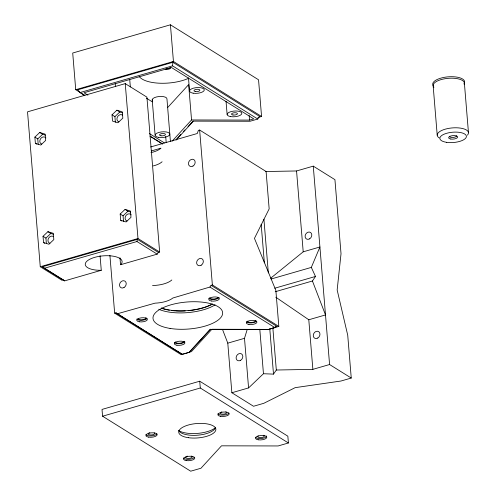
<?xml version="1.0" encoding="UTF-8"?>
<svg xmlns="http://www.w3.org/2000/svg" width="496" height="496" viewBox="0 0 496 496"><rect width="100%" height="100%" fill="white"/><g stroke="black" fill="none" stroke-linecap="round" stroke-linejoin="round"><path stroke-width="0.74" d="M172.162 61.857L259.557 116.393L257.771 119.034L172.546 65.85L172.887 62.31L77.736 89.782L77.016 89.33M137.417 239.345L42.272 266.817L44.392 268.255L136.964 241.527L137.417 239.345L158.367 252.414L159.65 252.049L146.915 97.142L125.246 83.619L27.528 111.836L40.263 266.736L61.932 280.259L63.215 279.887L64.616 280.879L101.265 270.295L100.062 255.657M222.499 329.425L227.788 343.145L231.861 392.745L248.577 387.915L244.497 338.322L247.213 329.456M275.218 291.741L312.437 280.996L315.487 276.452L311.321 267.406L319.92 246.989L303.205 251.819L270.661 278.219M119.97 257.796L120.54 264.728L157.189 254.144L158.367 252.414M109.907 255.359L114.657 313.162L115.946 312.79L117.341 313.776L154.981 303.168A18.488 7.161 -4.7 0 0 172.844 298.009L209.913 287.048L211.091 285.318L212.375 284.946L278.826 326.411L275.863 290.402L254.454 238.371L269.161 208.872L266.092 171.504L199.64 130.039L198.357 130.411L197.29 133.505L150.635 146.971M248.577 387.915L263.457 373.73L273.501 374.127L276.315 370.022L272.843 327.794M167.629 107.57L188.641 84.624L191.549 119.958L172.075 141.224M176.7 138.917L180.798 134.435M183.365 131.638L184.903 129.958M187.984 126.598L193.111 120.993M175.987 140.176L193.428 121.129L250.058 121.26L257.771 119.034M117.341 313.776L182.342 354.342L189.131 352.383L210.137 329.443L268.107 329.58L274.92 327.614L276.818 326.331L211.091 285.318M210.502 329.17L189.131 352.383M34.869 137.107L39.754 132.482L45.155 134.137L45.675 140.411L40.79 145.037L35.39 143.381L34.869 137.107L37.758 138.905L38.217 144.485M37.758 138.905L42.644 134.286L45.347 135.11M112.015 114.83L116.901 110.205L122.301 111.86L122.822 118.135L117.936 122.76L112.53 121.105L112.015 114.83L114.905 116.634L115.363 122.214M114.905 116.634L119.79 112.009L122.493 112.834M43.028 236.301L47.914 231.675L53.314 233.331L53.828 239.605L48.943 244.23L43.543 242.575L43.028 236.301L45.917 238.099L46.376 243.679M45.917 238.099L50.803 233.48L53.5 234.304M120.175 214.024L125.06 209.399L130.46 211.054L130.975 217.329L126.089 221.954L120.689 220.298L120.175 214.024L123.064 215.828L123.523 221.408M123.064 215.828L127.943 211.203L130.646 212.028M162.093 161.752L161.671 162.13A18.488 7.161 -4.7 0 1 153.19 165.949M120.54 264.728L120.627 264.647A18.488 7.161 -4.7 0 0 109.43 255.775A18.488 7.161 -4.7 0 0 85.734 262.62A18.488 7.161 -4.7 0 0 101.06 270.301L101.265 270.295M171.808 279.967L171.387 280.345A18.488 7.161 -4.7 0 1 153.531 285.504L152.539 285.529M257.889 117.533L261.566 116.473L258.546 79.788L170.432 24.8L72.714 53.016L75.727 89.702L84.866 95.406M75.727 89.702L173.445 61.485L261.566 116.473M77.736 89.782L79.968 92.578L172.546 65.85M191.549 119.958L249.544 120.088L253.754 118.873L171.418 67.493L83.985 92.74L87.904 95.182M151.342 150.945L160.977 148.161L160.555 148.54A18.488 7.161 -4.7 0 1 150.97 152.625M265.335 171.535L296.558 170.965L313.267 166.141L334.936 179.664L341.025 253.716L337.156 289.974L347.727 335.246L351.249 378.051L340.963 381.021L295.17 387.649L263.816 403.298L253.53 406.267L231.861 392.745M40.263 266.736L137.981 238.526L159.65 252.049M271.12 279.012L311.321 267.406M274.772 288.213L315.487 276.452M275.392 326.746L276.818 326.331M278.826 326.411L268.541 329.381L211.91 329.251L191.394 351.658L181.108 354.628L114.657 313.162M227.788 343.145L244.497 338.322M275.726 297.16L308.791 319.759L325.506 314.935L312.437 280.996M199.733 381.207L102.015 409.423L102.573 416.212L190.693 471.2L200.979 468.23L221.495 445.823L278.12 445.954L288.412 442.984L287.847 436.189L199.733 381.207L200.291 388.002L288.412 442.984M102.573 416.212L200.291 388.002M276.315 370.022L312.864 369.353L329.58 364.529L351.249 378.051M146.432 98.183L152.309 101.854M116.901 110.205L119.79 112.009M149.333 133.517L164.362 142.891M150.139 136.133L161.888 143.468M79.968 92.578L84.556 95.443M150.121 136.35L162.576 144.125M39.754 132.482L42.644 134.286M35.39 143.381L36.543 144.1M125.06 209.399L127.943 211.203M120.689 220.298L121.842 221.024M136.964 241.527L157.189 254.144M209.913 287.048L274.92 327.614M47.914 231.675L50.803 233.48M43.543 242.575L44.696 243.294M42.272 266.817L63.215 279.887M115.946 312.79L182.342 354.342M44.392 268.255L64.616 280.879M464.392 83.148L468.472 132.748M433.138 85.585L437.212 135.185M313.267 166.141L329.58 364.529M296.558 170.965L303.205 251.819M308.791 319.759L312.864 369.353M263.915 219.207L268.336 272.93M261.181 224.291L264.349 262.818M269.781 328.898L273.501 374.127M249.166 115.481L249.544 120.088M259.799 329.201L263.457 373.73M226.04 101.314L227.112 114.371M199.64 130.039L212.375 284.946M188.48 77.878L189.553 90.935M170.432 24.8L173.445 61.485M170.407 141.366L166.954 98.871A7.397 2.864 -4.7 0 0 158.701 96.559A7.397 2.864 -4.7 0 0 152.433 100.558M165.695 136.437L166.197 142.581M152.204 99.832L155.112 135.16M129.71 79.273L130.343 86.955M125.246 83.619L137.981 238.526M115.215 83.309L115.469 86.378M170.277 67.642A2.957 1.147 -4.7 0 1 166.637 68.69M188.381 78.387A29.58 11.464 -4.7 0 1 139.196 76.44M170.351 67.723A2.957 1.147 -4.7 0 1 168.938 69.105A2.957 1.147 -4.7 0 1 165.385 69.155M215.518 427.682A20.999 8.141 -4.7 0 1 197.29 433.423A20.999 8.141 -4.7 0 1 178.591 430.565M215.599 427.273A18.637 7.223 -4.7 0 1 198.375 435.141A18.637 7.223 -4.7 0 1 178.926 430.838M263.314 435.277A3.255 1.259 -4.7 0 1 263.457 436.976A3.255 1.259 -4.7 0 1 259.104 437.484A3.255 1.259 -4.7 0 1 258.205 435.872M225.754 411.841A3.255 1.259 -4.7 0 1 225.897 413.54A3.255 1.259 -4.7 0 1 221.545 414.048A3.255 1.259 -4.7 0 1 220.646 412.436M221.166 412.145A3.255 1.259 -4.7 0 1 221.848 411.897M154.262 432.859A3.255 1.259 -4.7 0 1 153.022 434.67A3.255 1.259 -4.7 0 1 148.602 434.496A3.255 1.259 -4.7 0 1 149.842 432.686M191.313 456.072A3.255 1.259 -4.7 0 1 191.45 457.765A3.255 1.259 -4.7 0 1 187.097 458.273A3.255 1.259 -4.7 0 1 186.198 456.667M186.725 456.37A3.255 1.259 -4.7 0 1 187.401 456.122M194.457 457.331A5.692 2.207 -4.7 0 1 188.926 459.333A5.692 2.207 -4.7 0 1 183.489 458.044M266.668 435.953A5.692 2.207 -4.7 0 1 261.671 438.476A5.692 2.207 -4.7 0 1 255.49 437.255M228.904 413.106A5.692 2.207 -4.7 0 1 223.367 415.109A5.692 2.207 -4.7 0 1 217.936 413.819M156.897 433.895A5.692 2.207 -4.7 0 1 151.367 435.897A5.692 2.207 -4.7 0 1 145.929 434.608M433.082 85.436A15.99 6.194 -4.7 0 1 449.103 76.768A15.99 6.194 -4.7 0 1 464.008 83.619M439.214 137.9A15.68 6.076 -4.7 0 1 451.751 127.962A15.68 6.076 -4.7 0 1 467.406 135.16M433.244 86.174A15.68 6.076 -4.7 0 1 449.202 78.25A15.68 6.076 -4.7 0 1 464.157 84.357M433.907 87.296A15.68 6.076 -4.7 0 1 433.498 86.75M456.698 135.761A3.695 1.432 -4.7 0 1 452.966 137.442A3.695 1.432 -4.7 0 1 449.326 136.245M118.885 121.83A3.844 3.143 -58 0 1 117.478 116.901A3.844 3.143 -58 0 1 122.469 115.103M41.738 144.1A3.844 3.143 -58 0 1 40.591 138.744A3.844 3.143 -58 0 1 45.911 137.956M127.044 221.024A3.844 3.143 -58 0 1 125.891 215.667A3.844 3.143 -58 0 1 131.211 214.88M49.898 243.294A3.844 3.143 -58 0 1 48.49 238.371A3.844 3.143 -58 0 1 53.475 236.573M212.133 304.302A33.449 12.964 -4.7 0 1 208.066 306.206M207.508 306.429A33.449 12.964 -4.7 0 1 205.177 307.272M204.575 307.47A33.449 12.964 -4.7 0 1 195.325 309.746M194.624 309.864A33.449 12.964 -4.7 0 1 188.164 310.701M185.25 310.918A33.449 12.964 -4.7 0 1 175.968 310.924M175.28 310.88A33.449 12.964 -4.7 0 1 171.269 310.49M169.359 310.217A33.449 12.964 -4.7 0 1 167.518 309.882M166.923 309.764A33.449 12.964 -4.7 0 1 162.514 308.593M212.257 303.974A33.015 12.797 -4.7 0 1 161.367 307.942M215.072 304.848A34.757 13.466 -4.7 0 1 158.745 309.237M147.052 318.395A5.326 2.065 -4.7 0 1 141.875 320.267A5.326 2.065 -4.7 0 1 136.797 319.064M184.803 341.279A5.326 2.065 -4.7 0 1 180.129 343.635A5.326 2.065 -4.7 0 1 174.35 342.5M256.612 321.042A5.326 2.065 -4.7 0 1 251.435 322.915A5.326 2.065 -4.7 0 1 246.357 321.712M219.052 297.606A5.326 2.065 -4.7 0 1 213.881 299.472A5.326 2.065 -4.7 0 1 208.797 298.276M183.625 341.36A4.142 1.606 -4.7 0 1 179.447 343.238A4.142 1.606 -4.7 0 1 175.367 341.899M145.942 317.514A4.142 1.606 -4.7 0 1 142.96 319.678A4.142 1.606 -4.7 0 1 137.938 318.866M255.626 320.571A4.142 1.606 -4.7 0 1 251.453 322.45A4.142 1.606 -4.7 0 1 247.368 321.11M217.918 297.557A4.142 1.606 -4.7 0 1 213.354 299.038A4.142 1.606 -4.7 0 1 209.814 297.668M317.762 338.049A3.844 3.143 -58 0 0 318.773 331.706A3.844 3.143 -58 0 0 313.311 334.905A3.844 3.143 -58 0 0 317.762 338.049M240.634 360.313A3.844 3.143 -58 0 0 241.608 353.97A3.844 3.143 -58 0 0 236.158 357.201A3.844 3.143 -58 0 0 240.634 360.313M309.603 238.855A3.844 3.143 -58 0 0 310.614 232.512A3.844 3.143 -58 0 0 305.152 235.712A3.844 3.143 -58 0 0 309.603 238.855M158.72 137.411A7.397 2.864 -4.7 0 0 169.855 134.199A7.397 2.864 -4.7 0 0 158.869 132.426A7.397 2.864 -4.7 0 0 158.72 137.411M193.167 93.186A7.397 2.864 -4.7 0 0 204.302 89.974A7.397 2.864 -4.7 0 0 193.316 88.201A7.397 2.864 -4.7 0 0 193.167 93.186M230.721 116.622A7.397 2.864 -4.7 0 0 241.856 113.41A7.397 2.864 -4.7 0 0 230.876 111.637A7.397 2.864 -4.7 0 0 230.721 116.622M232.977 114.985A2.957 1.147 -4.7 0 0 237.435 113.696A2.957 1.147 -4.7 0 0 233.039 112.989A2.957 1.147 -4.7 0 0 232.977 114.985M195.424 91.549A2.957 1.147 -4.7 0 0 199.876 90.26A2.957 1.147 -4.7 0 0 195.48 89.553A2.957 1.147 -4.7 0 0 195.424 91.549M160.977 135.774A2.957 1.147 -4.7 0 0 165.428 134.484A2.957 1.147 -4.7 0 0 161.039 133.777A2.957 1.147 -4.7 0 0 160.977 135.774M188.344 437.695A18.637 7.223 -4.7 0 0 215.872 429.276A18.637 7.223 -4.7 0 0 187.674 425.202A18.637 7.223 -4.7 0 0 188.344 437.695M258.211 439.791A5.692 2.207 -4.7 0 0 266.786 437.317A5.692 2.207 -4.7 0 0 258.323 435.947A5.692 2.207 -4.7 0 0 258.211 439.791M220.652 416.355A5.692 2.207 -4.7 0 0 229.226 413.875A5.692 2.207 -4.7 0 0 220.77 412.511A5.692 2.207 -4.7 0 0 220.652 416.355M148.651 437.143A5.692 2.207 -4.7 0 0 157.22 434.67A5.692 2.207 -4.7 0 0 148.763 433.299A5.692 2.207 -4.7 0 0 148.651 437.143M186.205 460.579A5.692 2.207 -4.7 0 0 194.779 458.106A5.692 2.207 -4.7 0 0 186.322 456.735A5.692 2.207 -4.7 0 0 186.205 460.579M446.722 142.346A13.324 5.165 -4.7 0 0 466.407 136.326A13.324 5.165 -4.7 0 0 446.239 133.412A13.324 5.165 -4.7 0 0 446.722 142.346M450.821 139.035A4.532 1.755 -4.7 0 0 457.641 137.07A4.532 1.755 -4.7 0 0 450.907 135.985A4.532 1.755 -4.7 0 0 450.821 139.035M170.054 328.426A34.931 13.535 -4.7 0 0 222.654 313.243A34.931 13.535 -4.7 0 0 170.767 304.866A34.931 13.535 -4.7 0 0 170.054 328.426M192.956 166.067A3.844 3.143 -58 0 0 193.973 159.724A3.844 3.143 -58 0 0 188.505 162.924A3.844 3.143 -58 0 0 192.956 166.067M201.128 265.236A3.844 3.143 -58 0 0 202.139 258.893A3.844 3.143 -58 0 0 196.676 262.093A3.844 3.143 -58 0 0 201.128 265.236M124.019 287.525A3.844 3.143 -58 0 0 125.029 281.182A3.844 3.143 -58 0 0 119.567 284.382A3.844 3.143 -58 0 0 124.019 287.525M139.364 321.792A5.326 2.065 -4.7 0 0 147.38 319.474A5.326 2.065 -4.7 0 0 139.475 318.196A5.326 2.065 -4.7 0 0 139.364 321.792M176.923 345.228A5.326 2.065 -4.7 0 0 184.94 342.91A5.326 2.065 -4.7 0 0 177.029 341.639A5.326 2.065 -4.7 0 0 176.923 345.228M248.924 324.44A5.326 2.065 -4.7 0 0 256.94 322.121A5.326 2.065 -4.7 0 0 249.035 320.844A5.326 2.065 -4.7 0 0 248.924 324.44M211.364 301.004A5.326 2.065 -4.7 0 0 219.381 298.685A5.326 2.065 -4.7 0 0 211.476 297.408A5.326 2.065 -4.7 0 0 211.364 301.004"/></g></svg>
